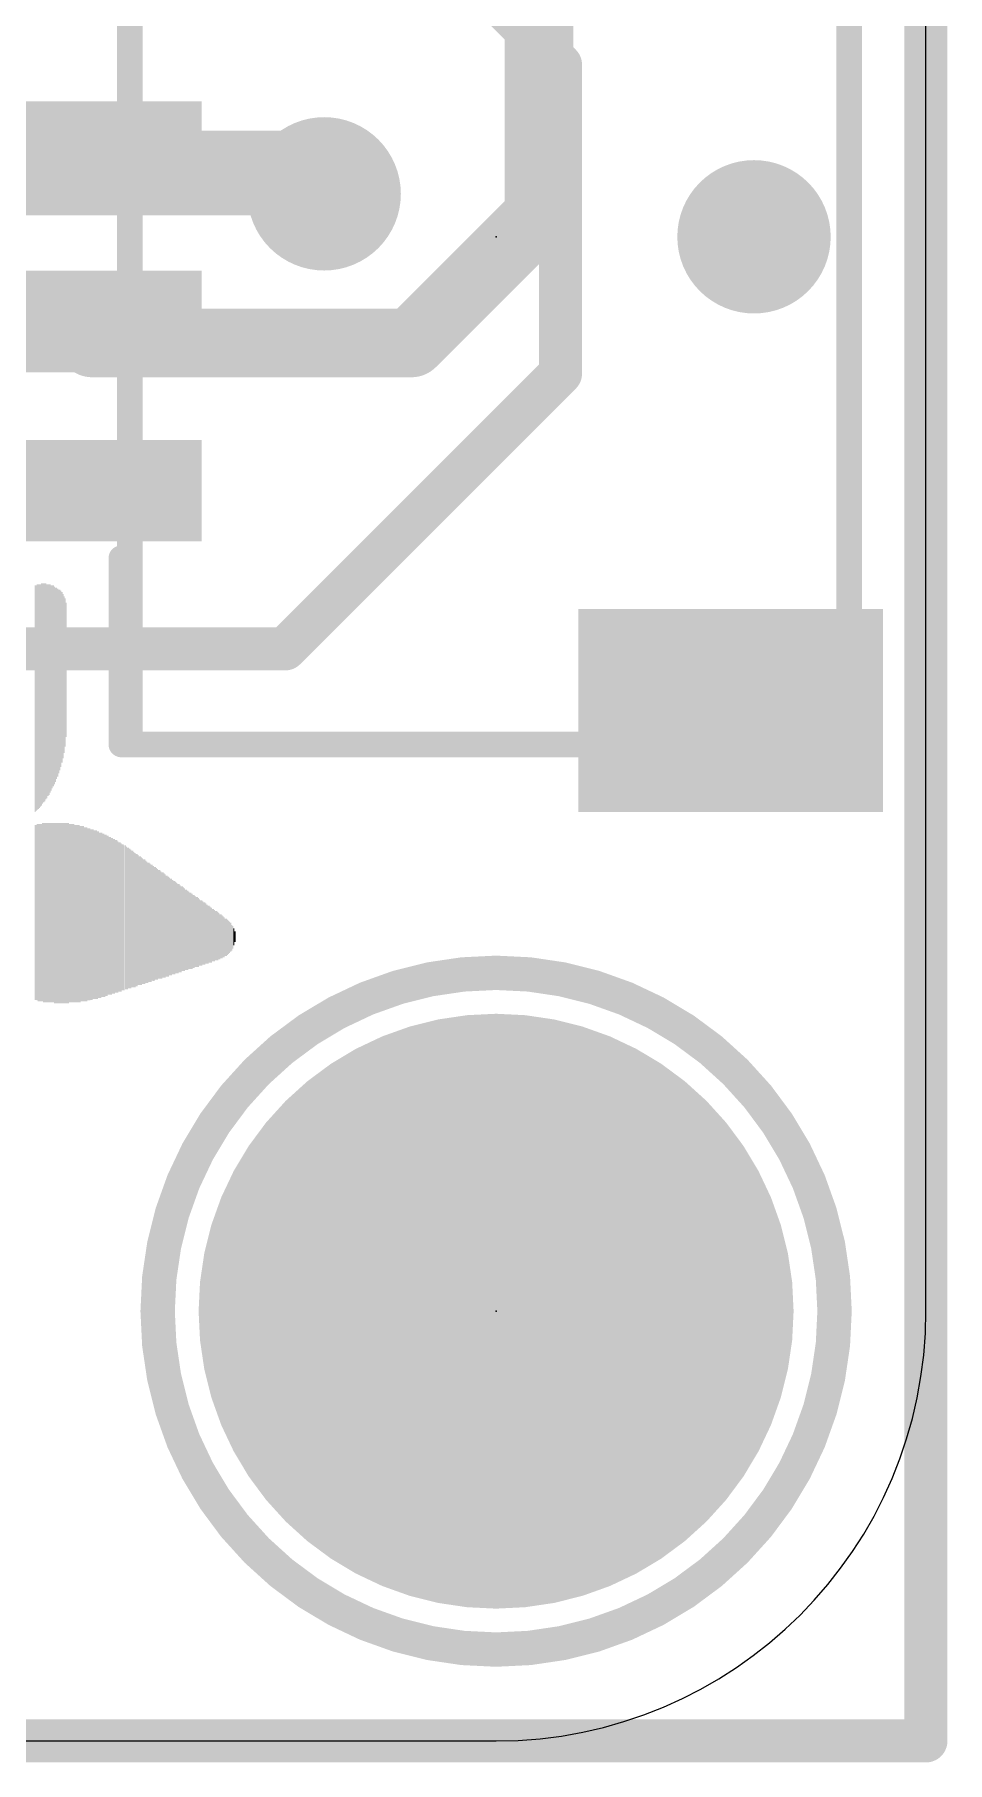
# Model space of a CAD drawing. Extents: x -0.1 to 25.5, y -0.1 to 17.9.
# Drawn here: x 20.13 to 25.53, y -0.13 to 10.09 of the extents above; entities that cross this region are included whole.
import ezdxf

# ---------------------------------------------------------------- set-up
doc = ezdxf.new("R2010")
doc.units = 0
for name, color, linetype in [('1', 12, 'CONTINUOUS'), ('16', 5, 'CONTINUOUS'), ('17', 110, 'CONTINUOUS'), ('18', 110, 'CONTINUOUS'), ('20', 53, 'CONTINUOUS'), ('21', 40, 'CONTINUOUS'), ('23', 40, 'CONTINUOUS'), ('51', 253, 'CONTINUOUS')]:
    doc.layers.add(name, color=color, linetype=linetype)

# ---------------------------------------------------------------- blocks, each defined once
blk = doc.blocks.new('RECT')
blk.add_solid([(-0.5, -0.5), (0.5, -0.5), (-0.5, 0.5), (0.5, 0.5)])
blk = doc.blocks.new('ROUNDP')
at = {"const_width": 0.5}
blk.add_lwpolyline([(0, -0.25, 1), (0, 0.25, 1), (0, -0.25)], format="xyb", dxfattribs=at)
blk = doc.blocks.new('ROUNDV')
at = {"const_width": 0.5}
blk.add_lwpolyline([(0, -0.25, 1), (0, 0.25, 1), (0, -0.25)], format="xyb", dxfattribs=at)

msp = doc.modelspace()

# ---------------------------------------------------------------- linework, layer by layer
at = {"layer": '1'}
for points, const_width in [([(25.4, 17.78), (25.4, 0)], 0.254), ([(23.114, 9.017), (23.114, 10.414)], 0.4064), ([(20.346, 9.39), (21.598, 9.39)], 0.254), ([(21.598, 9.39), (21.844, 9.144)], 0.254), ([(22.36, 8.263), (23.114, 9.017)], 0.4064), ([(20.346, 8.39), (20.473, 8.263)], 0.4064), ([(22.36, 8.263), (20.473, 8.263)], 0.4064), ([(25.4, 0), (0, 0)], 0.254)]:
    msp.add_lwpolyline(points, dxfattribs=dict(at, const_width=const_width))
for points, const_width in [([(20.346, 9.4535, 1), (20.346, 9.3265)], 0.127), ([(21.6429, 9.4349, 1), (21.5531, 9.3451)], 0.127), ([(21.598, 9.3265, 1), (21.598, 9.4535)], 0.127), ([(21.7991, 9.0991, 1), (21.8889, 9.1889)], 0.127), ([(23.1858, 8.9452, 1), (23.0422, 9.0888)], 0.2032), ([(23.0124, 9.017, 1), (23.2156, 9.017)], 0.2032), ([(20.4178, 8.4618, 1), (20.2742, 8.3182)], 0.2032), ([(20.473, 8.3646, 1), (20.473, 8.1614)], 0.2032), ([(20.4012, 8.1912, 1), (20.5448, 8.3348)], 0.2032), ([(22.2882, 8.3348, 1), (22.4318, 8.1912)], 0.2032), ([(22.36, 8.1614, 1), (22.36, 8.3646)], 0.2032), ([(25.4, -0.0635, 1), (25.4, 0.0635)], 0.127), ([(25.3365, 0, 1), (25.4635, 0)], 0.127)]:
    msp.add_lwpolyline(points, format="xyb", dxfattribs=dict(at, const_width=const_width))
at = {"layer": '16', "const_width": 0.254}
for points in [[(25.4, 17.78), (25.4, 0)], [(23.241, 9.906), (22.352, 10.795)], [(23.241, 8.0823), (23.241, 9.906)], [(21.844, 9.144), (17.761, 9.144)], [(21.6129, 6.4542), (23.241, 8.0823)], [(19.3269, 6.4542), (21.6129, 6.4542)], [(25.4, 0), (0, 0)]]:
    msp.add_lwpolyline(points, dxfattribs=at)
at = {"layer": '16', "const_width": 0.127}
for points in [[(23.3045, 9.906, 1), (23.1775, 9.906)], [(23.1961, 9.8611, 1), (23.2859, 9.9509)], [(21.844, 9.0805, 1), (21.844, 9.2075)], [(23.2859, 8.0374, 1), (23.1961, 8.1272)], [(23.1775, 8.0823, 1), (23.3045, 8.0823)], [(21.5679, 6.4991, 1), (21.6578, 6.4092)], [(21.6129, 6.3906, 1), (21.6129, 6.5177)], [(25.4, -0.0635, 1), (25.4, 0.0635)], [(25.3365, 0, 1), (25.4635, 0)]]:
    msp.add_lwpolyline(points, format="xyb", dxfattribs=at)
at = {"layer": '20'}
for p, q in [((25.4, 2.54), (25.4, 15.24)), ((2.54, 0), (22.86, 0))]:
    msp.add_line(p, q, dxfattribs=at)
msp.add_arc((22.86, 2.54), 2.54, 270, 0, dxfattribs=at)
at = {"layer": '21', "const_width": 0.1524}
for points in [[(24.946, 6.79), (24.946, 10.99)], [(20.646, 5.89), (20.646, 6.99)], [(23.246, 5.89), (20.646, 5.89)]]:
    msp.add_lwpolyline(points, dxfattribs=at)
at = {"layer": '21'}
for points, const_width in [([(20.6841, 6.99, 1), (20.6079, 6.99)], 0.0762), ([(24.9079, 6.79, 1), (24.9841, 6.79)], 0.0762), ([(20.646, 5.9281, 1), (20.646, 5.8519)], 0.0762), ([(20.6079, 5.89, 1), (20.6841, 5.89)], 0.0762), ([(23.246, 5.8519, 1), (23.246, 5.9281)], 0.0762), ([(22.86, 0.54, 1), (22.86, 4.54, 1), (22.86, 0.54)], 0.2032)]:
    msp.add_lwpolyline(points, format="xyb", dxfattribs=dict(at, const_width=const_width))
at = {"layer": '23'}
for p in [(22.86, 8.89), (22.86, 2.54)]:
    msp.add_point(p, dxfattribs=at)
at = {"layer": '51', "const_width": 0.1524}
for points in [[(20.696, 5.89), (20.696, 11.99)], [(24.946, 11.99), (24.946, 5.89)], [(24.946, 5.89), (20.696, 5.89)]]:
    msp.add_lwpolyline(points, dxfattribs=at)
at = {"layer": '51', "const_width": 0.0762}
for points in [[(20.696, 5.9281, 1), (20.696, 5.8519)], [(20.6579, 5.89, 1), (20.7341, 5.89)], [(24.9079, 5.89, 1), (24.9841, 5.89)], [(24.946, 5.8519, 1), (24.946, 5.9281)]]:
    msp.add_lwpolyline(points, format="xyb", dxfattribs=at)

# ---------------------------------------------------------------- block references
at = {"layer": '1', "rotation": 180}
for p, xscale, yscale in [((20.346, 9.39), 1.55, 0.6), ((20.346, 8.39), 1.55, 0.6), ((20.346, 7.39), 1.55, 0.6), ((24.246, 6.09), 1.8, 1.2)]:
    msp.add_blockref('RECT', p, dxfattribs=dict(at, xscale=xscale, yscale=yscale))
at = {"layer": '17', "xscale": 3.516, "yscale": 3.516}
msp.add_blockref('ROUNDP', (22.86, 2.54), dxfattribs=at)
msp.add_blockref('ROUNDP', (22.86, 2.54), dxfattribs=at)
at = {"layer": '18', "xscale": 0.9064, "yscale": 0.9064}
for p in [(21.844, 9.144), (21.844, 9.144), (24.384, 8.89), (24.384, 8.89)]:
    msp.add_blockref('ROUNDV', p, dxfattribs=at)
at = {"layer": '21', "rotation": 270}
for p, xscale, yscale in [((20.1359, 6.1595), 1.3398, 0.0063), ((20.1422, 6.1627), 1.3335, 0.0064), ((20.1486, 6.1691), 1.3335, 0.0063), ((20.1549, 6.1722), 1.3272, 0.0064), ((20.1613, 6.1754), 1.3208, 0.0063), ((20.1676, 6.1786), 1.3145, 0.0064), ((20.174, 6.1849), 1.3144, 0.0063), ((20.1803, 6.1913), 1.3017, 0.0064), ((20.1867, 6.1944), 1.2954, 0.0063), ((20.193, 6.1976), 1.289, 0.0064), ((20.1994, 6.2039), 1.2763, 0.0063), ((20.2057, 6.2039), 1.2637, 0.0064), ((20.2121, 6.2103), 1.251, 0.0063), ((20.2184, 6.2135), 1.2446, 0.0064), ((20.2248, 6.2199), 1.2319, 0.0063), ((20.2311, 6.223), 1.2128, 0.0064), ((20.2375, 6.2294), 1.2001, 0.0063), ((20.2438, 6.2357), 1.1874, 0.0064), ((20.2502, 6.2389), 1.1684, 0.0063), ((20.2565, 6.242), 1.1493, 0.0064), ((20.2629, 6.2515), 1.1303, 0.0063), ((20.2692, 6.2548), 1.1113, 0.0064), ((20.2756, 6.2611), 1.0858, 0.0063), ((20.2819, 6.2706), 1.0668, 0.0064), ((20.2883, 6.277), 1.0414, 0.0063), ((20.2946, 6.2865), 1.0096, 0.0064), ((20.301, 6.2929), 0.9715, 0.0063), ((20.3073, 6.3024), 0.9271, 0.0064), ((20.3137, 6.3151), 0.8763, 0.0063), ((20.32, 6.331), 0.7937, 0.0064), ((20.1359, 4.8959), 1.0351, 0.0063), ((20.1422, 4.8959), 1.0351, 0.0064), ((20.1486, 4.899), 1.0414, 0.0063), ((20.1549, 4.8959), 1.0477, 0.0064), ((20.1613, 4.8959), 1.0477, 0.0063), ((20.1676, 4.8959), 1.0477, 0.0064), ((20.174, 4.8959), 1.0477, 0.0063), ((20.1803, 4.899), 1.0541, 0.0064), ((20.1867, 4.8959), 1.0605, 0.0063), ((20.193, 4.8959), 1.0605, 0.0064), ((20.1994, 4.8959), 1.0605, 0.0063), ((20.2057, 4.8959), 1.0605, 0.0064), ((20.2121, 4.8959), 1.0605, 0.0063), ((20.2184, 4.8959), 1.0605, 0.0064), ((20.2248, 4.8959), 1.0605, 0.0063), ((20.2311, 4.8959), 1.0605, 0.0064), ((20.2375, 4.8959), 1.0605, 0.0063), ((20.2438, 4.8959), 1.0605, 0.0064), ((20.2502, 4.8927), 1.0668, 0.0063), ((20.2565, 4.8927), 1.0668, 0.0064), ((20.2629, 4.8927), 1.0668, 0.0063), ((20.2692, 4.8927), 1.0668, 0.0064), ((20.2756, 4.8927), 1.0668, 0.0063), ((20.2819, 4.8927), 1.0668, 0.0064), ((20.2883, 4.8927), 1.0668, 0.0063), ((20.2946, 4.8927), 1.0668, 0.0064), ((20.301, 4.8927), 1.0668, 0.0063), ((20.3073, 4.8927), 1.0668, 0.0064), ((20.3137, 4.8927), 1.0668, 0.0063), ((20.32, 4.8927), 1.0668, 0.0064), ((20.3264, 4.8927), 1.0668, 0.0063), ((20.3327, 4.8927), 1.0668, 0.0064), ((20.3391, 4.8927), 1.0541, 0.0063), ((20.3454, 4.8927), 1.0541, 0.0064), ((20.3518, 4.8927), 1.0541, 0.0063), ((20.3581, 4.8927), 1.0541, 0.0064), ((20.3645, 4.8927), 1.0541, 0.0063), ((20.3708, 4.8895), 1.0478, 0.0064), ((20.3772, 4.8895), 1.0478, 0.0063), ((20.3835, 4.8895), 1.0478, 0.0064), ((20.3899, 4.8895), 1.0478, 0.0063), ((20.3962, 4.8895), 1.0478, 0.0064), ((20.4026, 4.8863), 1.0414, 0.0063), ((20.4089, 4.8895), 1.035, 0.0064), ((20.4153, 4.8895), 1.035, 0.0063), ((20.4216, 4.8895), 1.035, 0.0064), ((20.428, 4.8864), 1.0287, 0.0063), ((20.4343, 4.8864), 1.0287, 0.0064), ((20.4407, 4.8864), 1.0287, 0.0063), ((20.447, 4.8863), 1.016, 0.0064), ((20.4534, 4.8863), 1.016, 0.0063), ((20.4597, 4.8863), 1.016, 0.0064), ((20.4661, 4.8832), 1.0097, 0.0063), ((20.4724, 4.8832), 1.0097, 0.0064), ((20.4788, 4.8864), 1.0033, 0.0063), ((20.4851, 4.8832), 0.9969, 0.0064), ((20.4915, 4.8832), 0.9969, 0.0063), ((20.4978, 4.8832), 0.9969, 0.0064), ((20.5041, 4.88), 0.9906, 0.0063), ((20.5105, 4.8832), 0.9843, 0.0064), ((20.5169, 4.88), 0.9779, 0.0063), ((20.5232, 4.88), 0.9779, 0.0064), ((20.5296, 4.8832), 0.9715, 0.0063), ((20.5359, 4.88), 0.9652, 0.0064), ((20.5422, 4.88), 0.9652, 0.0063), ((20.5486, 4.8768), 0.9588, 0.0064), ((20.555, 4.88), 0.9525, 0.0063), ((20.5613, 4.8768), 0.9462, 0.0064), ((20.5677, 4.88), 0.9398, 0.0063), ((20.574, 4.8768), 0.9334, 0.0064), ((20.5803, 4.8768), 0.9334, 0.0063), ((20.5867, 4.8737), 0.9271, 0.0064), ((20.5931, 4.8768), 0.9208, 0.0063), ((20.5994, 4.8736), 0.9144, 0.0064), ((20.6058, 4.8736), 0.9144, 0.0063), ((20.6121, 4.8737), 0.9017, 0.0064), ((20.6184, 4.8737), 0.9017, 0.0063), ((20.6248, 4.8704), 0.8953, 0.0064), ((20.6312, 4.8704), 0.8827, 0.0063), ((20.6375, 4.8704), 0.8827, 0.0064), ((20.6439, 4.8673), 0.8763, 0.0063), ((20.6502, 4.8673), 0.8636, 0.0064), ((20.6565, 4.8673), 0.8636, 0.0063), ((20.6629, 4.8641), 0.8572, 0.0064), ((20.6693, 4.8673), 0.8509, 0.0063), ((20.6756, 4.8641), 0.8446, 0.0064), ((20.682, 4.8609), 0.8382, 0.0063), ((20.6883, 4.8641), 0.8318, 0.0064), ((20.6946, 4.8609), 0.8255, 0.0063), ((20.701, 4.8578), 0.8191, 0.0064), ((20.7074, 4.8578), 0.8065, 0.0063), ((20.7137, 4.8578), 0.8065, 0.0064), ((20.7201, 4.8546), 0.8001, 0.0063), ((20.7264, 4.8514), 0.7938, 0.0064), ((20.7327, 4.8514), 0.781, 0.0063), ((20.7391, 4.8514), 0.781, 0.0064), ((20.7455, 4.8514), 0.7684, 0.0063), ((20.7518, 4.8482), 0.762, 0.0064), ((20.7582, 4.8482), 0.762, 0.0063), ((20.7645, 4.8451), 0.7557, 0.0064), ((20.7708, 4.8451), 0.7429, 0.0063), ((20.7772, 4.8419), 0.7366, 0.0064), ((20.7836, 4.8419), 0.7366, 0.0063), ((20.7899, 4.8418), 0.7239, 0.0064), ((20.7963, 4.8387), 0.7176, 0.0063), ((20.8026, 4.8355), 0.7112, 0.0064), ((20.8089, 4.8387), 0.7048, 0.0063), ((20.8153, 4.8356), 0.6985, 0.0064), ((20.8217, 4.8323), 0.6921, 0.0063), ((20.828, 4.8355), 0.6858, 0.0064), ((20.8344, 4.8323), 0.6795, 0.0063), ((20.8407, 4.8292), 0.6731, 0.0064), ((20.847, 4.8323), 0.6667, 0.0063), ((20.8534, 4.8292), 0.6604, 0.0064), ((20.8598, 4.826), 0.654, 0.0063), ((20.8661, 4.826), 0.6414, 0.0064), ((20.8725, 4.826), 0.6414, 0.0063), ((20.8788, 4.8228), 0.635, 0.0064), ((20.8851, 4.8197), 0.6287, 0.0063), ((20.8915, 4.8228), 0.6223, 0.0064), ((20.8979, 4.8197), 0.6159, 0.0063), ((20.9042, 4.8165), 0.6096, 0.0064), ((20.9106, 4.8165), 0.5969, 0.0063), ((20.9169, 4.8165), 0.5969, 0.0064), ((20.9232, 4.8133), 0.5906, 0.0063), ((20.9296, 4.8133), 0.5778, 0.0064), ((20.936, 4.8102), 0.5715, 0.0063), ((20.9423, 4.8102), 0.5715, 0.0064), ((20.9487, 4.8101), 0.5588, 0.0063), ((20.955, 4.807), 0.5525, 0.0064), ((20.9613, 4.807), 0.5525, 0.0063), ((20.9677, 4.807), 0.5397, 0.0064), ((20.9741, 4.8038), 0.5334, 0.0063), ((20.9804, 4.8006), 0.527, 0.0064), ((20.9868, 4.8037), 0.5207, 0.0063), ((20.9931, 4.8006), 0.5144, 0.0064), ((20.9994, 4.7974), 0.508, 0.0063), ((21.0058, 4.8006), 0.5016, 0.0064), ((21.0122, 4.7975), 0.4953, 0.0063), ((21.0185, 4.7942), 0.4889, 0.0064), ((21.0249, 4.7942), 0.4763, 0.0063), ((21.0312, 4.7942), 0.4763, 0.0064), ((21.0375, 4.7911), 0.4699, 0.0063), ((21.0439, 4.7911), 0.4572, 0.0064), ((21.0503, 4.7879), 0.4508, 0.0063), ((21.0566, 4.7879), 0.4508, 0.0064), ((21.063, 4.7847), 0.4445, 0.0063), ((21.0693, 4.7847), 0.4318, 0.0064), ((21.0756, 4.7847), 0.4318, 0.0063), ((21.082, 4.7847), 0.4191, 0.0064), ((21.0884, 4.7816), 0.4127, 0.0063), ((21.0947, 4.7816), 0.4127, 0.0064), ((21.1011, 4.7784), 0.4064, 0.0063), ((21.1074, 4.7784), 0.3937, 0.0064), ((21.1137, 4.7752), 0.3874, 0.0063), ((21.1201, 4.7752), 0.3874, 0.0064), ((21.1265, 4.7752), 0.3746, 0.0063), ((21.1328, 4.7721), 0.3683, 0.0064), ((21.1392, 4.7721), 0.3683, 0.0063), ((21.1455, 4.772), 0.3556, 0.0064), ((21.1518, 4.7689), 0.3493, 0.0063), ((21.1582, 4.7656), 0.3429, 0.0064), ((21.1646, 4.7689), 0.3365, 0.0063), ((21.1709, 4.7657), 0.3302, 0.0064), ((21.1773, 4.7625), 0.3238, 0.0063), ((21.1836, 4.7625), 0.3112, 0.0064), ((21.1899, 4.7625), 0.3112, 0.0063), ((21.1963, 4.7593), 0.3048, 0.0064), ((21.2027, 4.7594), 0.2921, 0.0063), ((21.209, 4.7594), 0.2921, 0.0064), ((21.2154, 4.7561), 0.2857, 0.0063), ((21.2217, 4.7561), 0.2731, 0.0064), ((21.228, 4.753), 0.2667, 0.0063), ((21.2344, 4.7561), 0.2603, 0.0064), ((21.2408, 4.753), 0.254, 0.0063), ((21.2471, 4.753), 0.2413, 0.0064), ((21.2535, 4.7498), 0.235, 0.0063), ((21.2598, 4.7498), 0.2222, 0.0064), ((21.2661, 4.7498), 0.2222, 0.0063), ((21.2725, 4.7498), 0.2096, 0.0064), ((21.2789, 4.7498), 0.1968, 0.0063), ((21.2852, 4.7498), 0.1842, 0.0064), ((21.2916, 4.7498), 0.1714, 0.0063), ((21.2979, 4.7466), 0.1524, 0.0064), ((21.3042, 4.7498), 0.1334, 0.0063), ((21.3106, 4.753), 0.1016, 0.0064), ((21.317, 4.753), 0.0635, 0.0063)]:
    msp.add_blockref('RECT', p, dxfattribs=dict(at, xscale=xscale, yscale=yscale))

doc.saveas('drawing.dxf')
